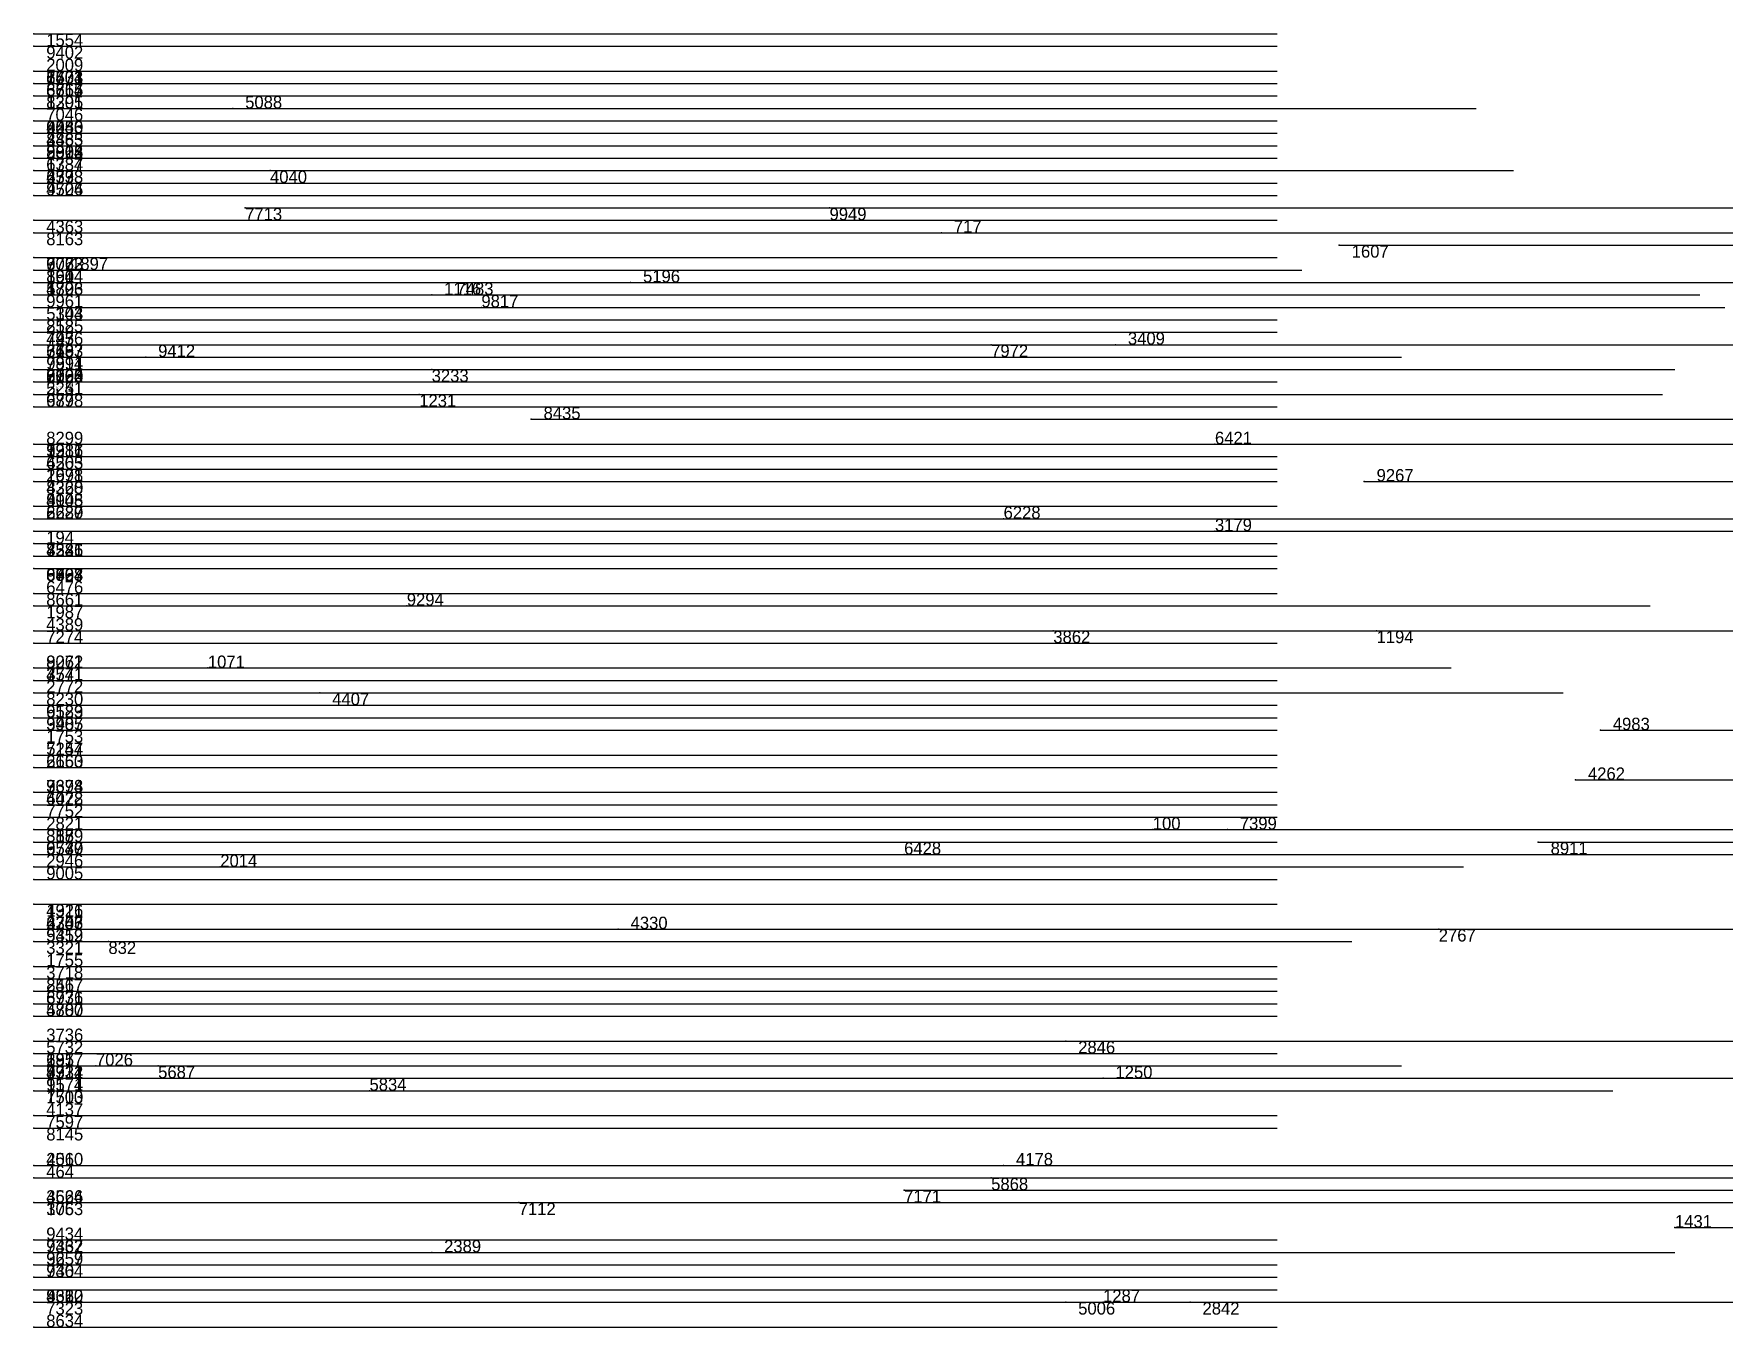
# Model space of a CAD drawing. Extents: x 0 to 1.1, y 0 to 1.
# Drawn here: x 0 to 0.136, y 0.5 to 0.604 of the extents above; entities that cross this region are included whole.
import ezdxf

# ---------------------------------------------------------------- set-up
doc = ezdxf.new("R2010")
doc.units = 0
for name, color, linetype in [('Normals', 1, 'CONTINUOUS'), ('Source_points', 5, 'CONTINUOUS'), ('Text', 3, 'CONTINUOUS')]:
    doc.layers.add(name, color=color, linetype=linetype)

msp = doc.modelspace()

# ---------------------------------------------------------------- linework, layer by layer
at = {"layer": 'Normals', "color": 1}
for p, q in [((0, 0.604, 0.521), (0.1, 0.604, 0.521)), ((0, 0.603, 0.286), (0.1, 0.603, 0.286)), ((0, 0.601, 0.16), (0.1, 0.601, 0.16)), ((0, 0.6, 0.233), (0.1, 0.6, 0.233)), ((0, 0.6, 0.081), (0.1, 0.6, 0.081)), ((0, 0.6, 0.468), (0.1, 0.6, 0.468)), ((0, 0.6, 0.635), (0.1, 0.6, 0.635)), ((0, 0.6, 0.078), (0.1, 0.6, 0.078)), ((0, 0.6, 0.034), (0.1, 0.6, 0.034)), ((0, 0.599, 0.842), (0.1, 0.599, 0.842)), ((0, 0.599, 0.163), (0.1, 0.599, 0.163)), ((0, 0.598, 0.091), (0.1, 0.598, 0.091)), ((0, 0.598, 0.356), (0.1, 0.598, 0.356)), ((0, 0.597, 0.241), (0.1, 0.597, 0.241)), ((0, 0.597, 0.83), (0.1, 0.597, 0.83)), ((0.016, 0.598, 1), (0.116, 0.598, 1)), ((0, 0.596, 0.34), (0.1, 0.596, 0.34)), ((0, 0.596, 0.514), (0.1, 0.596, 0.514)), ((0, 0.596, 0.712), (0.1, 0.596, 0.712)), ((0, 0.596, 0.347), (0.1, 0.596, 0.347)), ((0, 0.595, 0.872), (0.1, 0.595, 0.872)), ((0, 0.595, 0.061), (0.1, 0.595, 0.061)), ((0, 0.594, 0.62), (0.1, 0.594, 0.62)), ((0, 0.594, 0.165), (0.1, 0.594, 0.165)), ((0, 0.594, 0.858), (0.1, 0.594, 0.858)), ((0, 0.594, 0.257), (0.1, 0.594, 0.257)), ((0, 0.594, 0.633), (0.1, 0.594, 0.633)), ((0, 0.593, 0.788), (0.1, 0.593, 0.788)), ((0.019, 0.593), (0.119, 0.593)), ((0, 0.592, 0.382), (0.1, 0.592, 0.382)), ((0, 0.592, 0.595), (0.1, 0.592, 0.595)), ((0, 0.592, 0.863), (0.1, 0.592, 0.863)), ((0, 0.591, 0.436), (0.1, 0.591, 0.436)), ((0, 0.589, 0.135), (0.1, 0.589, 0.135)), ((0.017, 0.59, 1), (0.117, 0.59, 1)), ((0.064, 0.59), (0.164, 0.59)), ((0, 0.588, 0.817), (0.1, 0.588, 0.817)), ((0.073, 0.588, 1), (0.173, 0.588, 1)), ((0, 0.586, 0.149), (0.1, 0.586, 0.149)), ((0.105, 0.587, 1), (0.205, 0.587, 1)), ((0, 0.585, 0.826), (0.1, 0.585, 0.826)), ((0, 0.585, 0.984), (0.1, 0.585, 0.984)), ((0, 0.585, 0.062), (0.1, 0.585, 0.062)), ((0, 0.585, 0.376), (0.1, 0.585, 0.376)), ((0.002, 0.585), (0.102, 0.585)), ((0, 0.584, 0.988), (0.1, 0.584, 0.988)), ((0, 0.584, 0.43), (0.1, 0.584, 0.43)), ((0.048, 0.584, 1), (0.148, 0.584, 1)), ((0, 0.583, 0.357), (0.1, 0.583, 0.357)), ((0, 0.583, 0.312), (0.1, 0.583, 0.312)), ((0, 0.582, 0.281), (0.1, 0.582, 0.281)), ((0, 0.582, 0.492), (0.1, 0.582, 0.492)), ((0.032, 0.583), (0.132, 0.583)), ((0.034, 0.583), (0.134, 0.583)), ((0.036, 0.582), (0.136, 0.582)), ((0, 0.581, 0.999), (0.1, 0.581, 0.999)), ((0, 0.581, 0.462), (0.1, 0.581, 0.462)), ((0, 0.58, 0.978), (0.1, 0.58, 0.978)), ((0, 0.58, 0.138), (0.1, 0.58, 0.138)), ((0, 0.58, 0.795), (0.1, 0.58, 0.795)), ((0, 0.579, 0.775), (0.1, 0.579, 0.775)), ((0, 0.579, 0.274), (0.1, 0.579, 0.274)), ((0, 0.578, 0.538), (0.1, 0.578, 0.538)), ((0, 0.578, 0.332), (0.1, 0.578, 0.332)), ((0, 0.578, 0.172), (0.1, 0.578, 0.172)), ((0, 0.578, 0.289), (0.1, 0.578, 0.289)), ((0.009, 0.578), (0.11, 0.578)), ((0.077, 0.579), (0.177, 0.579)), ((0.087, 0.579), (0.187, 0.579)), ((0, 0.577, 0.133), (0.1, 0.577, 0.133)), ((0, 0.577, 0.483), (0.1, 0.577, 0.483)), ((0, 0.577, 0.057), (0.1, 0.577, 0.057)), ((0, 0.577, 0.338), (0.1, 0.577, 0.338)), ((0, 0.577, 0.942), (0.1, 0.577, 0.942)), ((0.032, 0.577), (0.132, 0.577)), ((0, 0.576, 0.659), (0.1, 0.576, 0.659)), ((0, 0.576, 0.043), (0.1, 0.576, 0.043)), ((0, 0.576, 0.963), (0.1, 0.576, 0.963)), ((0, 0.576, 0.956), (0.1, 0.576, 0.956)), ((0, 0.576, 0.088), (0.1, 0.576, 0.088)), ((0, 0.576, 0.477), (0.1, 0.576, 0.477)), ((0, 0.576, 0.58), (0.1, 0.576, 0.58)), ((0, 0.575, 0.004), (0.1, 0.575, 0.004)), ((0, 0.575, 0.936), (0.1, 0.575, 0.936)), ((0, 0.574, 0.592), (0.1, 0.574, 0.592)), ((0.031, 0.575, 1), (0.131, 0.575, 1)), ((0.04, 0.573, 1), (0.14, 0.573, 1)), ((0, 0.571, 0.756), (0.1, 0.571, 0.756)), ((0, 0.571, 0.392), (0.1, 0.571, 0.392)), ((0, 0.57, 0.246), (0.1, 0.57, 0.246)), ((0, 0.57, 0.472), (0.1, 0.57, 0.472)), ((0, 0.57, 0.275), (0.1, 0.57, 0.275)), ((0, 0.57, 0.782), (0.1, 0.57, 0.782)), ((0.095, 0.571, 1), (0.195, 0.571, 1)), ((0, 0.569, 0.413), (0.1, 0.569, 0.413)), ((0, 0.568, 0.62), (0.1, 0.568, 0.62)), ((0, 0.568, 0.619), (0.1, 0.568, 0.619)), ((0, 0.568, 0.707), (0.1, 0.568, 0.707)), ((0, 0.568, 0.08), (0.1, 0.568, 0.08)), ((0.107, 0.568, 1), (0.207, 0.568, 1)), ((0, 0.566, 0.281), (0.1, 0.566, 0.281)), ((0, 0.566, 0.175), (0.1, 0.566, 0.175)), ((0, 0.566, 0.031), (0.1, 0.566, 0.031)), ((0, 0.566, 0.975), (0.1, 0.566, 0.975)), ((0, 0.566, 0.062), (0.1, 0.566, 0.062)), ((0, 0.565, 0.299), (0.1, 0.565, 0.299)), ((0.078, 0.565), (0.178, 0.565)), ((0, 0.564, 0.75), (0.1, 0.564, 0.75)), ((0, 0.563, 0.645), (0.1, 0.563, 0.645)), ((0, 0.563, 0.302), (0.1, 0.563, 0.302)), ((0.095, 0.564, 1), (0.195, 0.564, 1)), ((0, 0.562, 0.159), (0.1, 0.562, 0.159)), ((0, 0.562, 0.775), (0.1, 0.562, 0.775)), ((0, 0.562, 0.705), (0.1, 0.562, 0.705)), ((0, 0.561, 0.395), (0.1, 0.561, 0.395)), ((0, 0.561, 0.369), (0.1, 0.561, 0.369)), ((0, 0.561, 0.175), (0.1, 0.561, 0.175)), ((0, 0.561, 0.043), (0.1, 0.561, 0.043)), ((0, 0.561, 0.866), (0.1, 0.561, 0.866)), ((0, 0.561, 0.208), (0.1, 0.561, 0.208)), ((0, 0.559, 0.257), (0.1, 0.559, 0.257)), ((0, 0.559, 0.23), (0.1, 0.559, 0.23)), ((0, 0.558, 0.956), (0.1, 0.558, 0.956)), ((0.03, 0.558, 1), (0.13, 0.558, 1)), ((0, 0.556, 0.954), (0.1, 0.556, 0.954)), ((0, 0.555, 0.256), (0.1, 0.555, 0.256)), ((0.082, 0.556), (0.182, 0.556)), ((0.108, 0.556), (0.208, 0.556)), ((0, 0.553, 0.781), (0.1, 0.553, 0.781)), ((0, 0.553, 0.469), (0.1, 0.553, 0.469)), ((0, 0.553, 0.885), (0.1, 0.553, 0.885)), ((0, 0.553, 0.594), (0.1, 0.553, 0.594)), ((0, 0.552, 0.314), (0.1, 0.552, 0.314)), ((0.014, 0.553, 1), (0.114, 0.553, 1)), ((0, 0.551, 0.421), (0.1, 0.551, 0.421)), ((0, 0.551, 0.943), (0.1, 0.551, 0.943)), ((0.023, 0.551, 1), (0.123, 0.551, 1)), ((0, 0.55, 0.59), (0.1, 0.55, 0.59)), ((0, 0.549, 0.827), (0.1, 0.549, 0.827)), ((0, 0.549, 0.95), (0.1, 0.549, 0.95)), ((0, 0.548, 0.495), (0.1, 0.548, 0.495)), ((0, 0.548, 0.592), (0.1, 0.548, 0.592)), ((0.126, 0.548), (0.226, 0.548)), ((0, 0.546, 0.903), (0.1, 0.546, 0.903)), ((0, 0.546, 0.049), (0.1, 0.546, 0.049)), ((0, 0.546, 0.17), (0.1, 0.546, 0.17)), ((0, 0.545, 0.363), (0.1, 0.545, 0.363)), ((0.124, 0.544, 1), (0.224, 0.544, 1)), ((0, 0.543, 0.545), (0.1, 0.543, 0.545)), ((0, 0.543, 0.772), (0.1, 0.543, 0.772)), ((0, 0.543, 0.553), (0.1, 0.543, 0.553)), ((0, 0.542, 0.787), (0.1, 0.542, 0.787)), ((0, 0.542, 0.477), (0.1, 0.542, 0.477)), ((0, 0.541, 0.749), (0.1, 0.541, 0.749)), ((0, 0.54, 0.29), (0.1, 0.54, 0.29)), ((0, 0.54, 0.303), (0.1, 0.54, 0.303)), ((0.09, 0.54, 1), (0.19, 0.54, 1)), ((0.096, 0.54), (0.196, 0.54)), ((0, 0.539, 0.056), (0.1, 0.539, 0.056)), ((0, 0.539, 0.554), (0.1, 0.539, 0.554)), ((0, 0.539, 0.519), (0.1, 0.539, 0.519)), ((0, 0.539, 0.473), (0.1, 0.539, 0.473)), ((0.121, 0.539, 1), (0.221, 0.539, 1)), ((0, 0.538, 0.561), (0.1, 0.538, 0.561)), ((0.07, 0.538, 1), (0.17, 0.538, 1)), ((0, 0.537, 0.455), (0.1, 0.537, 0.455)), ((0, 0.536, 0.331), (0.1, 0.536, 0.331)), ((0.015, 0.537, 1), (0.115, 0.537, 1)), ((0, 0.534, 0.914), (0.1, 0.534, 0.914)), ((0, 0.534, 0.478), (0.1, 0.534, 0.478)), ((0, 0.532, 0.733), (0.1, 0.532, 0.733)), ((0, 0.532, 0.041), (0.1, 0.532, 0.041)), ((0, 0.532, 0.231), (0.1, 0.532, 0.231)), ((0.047, 0.532), (0.147, 0.532)), ((0.113, 0.532), (0.213, 0.532)), ((0, 0.531, 0.845), (0.1, 0.531, 0.845)), ((0, 0.531, 0.535), (0.1, 0.531, 0.535)), ((0, 0.531, 0.513), (0.1, 0.531, 0.513)), ((0.006, 0.531, 1), (0.106, 0.531, 1)), ((0, 0.529, 0.012), (0.1, 0.529, 0.012)), ((0, 0.528, 0.47), (0.1, 0.528, 0.47)), ((0, 0.528, 0.708), (0.1, 0.528, 0.708)), ((0, 0.527, 0.63), (0.1, 0.527, 0.63)), ((0, 0.527, 0.196), (0.1, 0.527, 0.196)), ((0, 0.526, 0.126), (0.1, 0.526, 0.126)), ((0, 0.525, 0.66), (0.1, 0.525, 0.66)), ((0, 0.525, 0.518), (0.1, 0.525, 0.518)), ((0, 0.523, 0.59), (0.1, 0.523, 0.59)), ((0.083, 0.523), (0.183, 0.523)), ((0, 0.522, 0.394), (0.1, 0.522, 0.394)), ((0, 0.522, 0.143), (0.1, 0.522, 0.143)), ((0, 0.522, 0.756), (0.1, 0.522, 0.756)), ((0, 0.521, 0.515), (0.1, 0.521, 0.515)), ((0.005, 0.521, 1), (0.105, 0.521, 1)), ((0.01, 0.521, 1), (0.11, 0.521, 1)), ((0, 0.52, 0.044), (0.1, 0.52, 0.044)), ((0, 0.52, 0.608), (0.1, 0.52, 0.608)), ((0, 0.52, 0.775), (0.1, 0.52, 0.775)), ((0, 0.52, 0.98), (0.1, 0.52, 0.98)), ((0, 0.52, 0.632), (0.1, 0.52, 0.632)), ((0.086, 0.52), (0.186, 0.52)), ((0, 0.519, 0.658), (0.1, 0.519, 0.658)), ((0, 0.519, 0.248), (0.1, 0.519, 0.248)), ((0, 0.519, 0.944), (0.1, 0.519, 0.944)), ((0.027, 0.519), (0.127, 0.519)), ((0, 0.517, 0.968), (0.1, 0.517, 0.968)), ((0, 0.516, 0.523), (0.1, 0.516, 0.523)), ((0, 0.516, 0.092), (0.1, 0.516, 0.092)), ((0, 0.513, 0.038), (0.1, 0.513, 0.038)), ((0, 0.513, 0.492), (0.1, 0.513, 0.492)), ((0.078, 0.513), (0.178, 0.513)), ((0, 0.512, 0.754), (0.1, 0.512, 0.754)), ((0.077, 0.512), (0.177, 0.512)), ((0, 0.51, 0.343), (0.1, 0.51, 0.343)), ((0, 0.51, 0.138), (0.1, 0.51, 0.138)), ((0, 0.51, 0.591), (0.1, 0.51, 0.591)), ((0, 0.51, 0.586), (0.1, 0.51, 0.586)), ((0.039, 0.51, 1), (0.139, 0.51, 1)), ((0.07, 0.511), (0.17, 0.511)), ((0.132, 0.508, 1), (0.232, 0.508, 1)), ((0, 0.507, 0.545), (0.1, 0.507, 0.545)), ((0, 0.507, 0.166), (0.1, 0.507, 0.166)), ((0, 0.506, 0.797), (0.1, 0.506, 0.797)), ((0, 0.506, 0.004), (0.1, 0.506, 0.004)), ((0.032, 0.506, 1), (0.132, 0.506, 1)), ((0, 0.505, 0.963), (0.1, 0.505, 0.963)), ((0, 0.505, 0.473), (0.1, 0.505, 0.473)), ((0, 0.504, 0.327), (0.1, 0.504, 0.327)), ((0, 0.503, 0.664), (0.1, 0.503, 0.664)), ((0, 0.503, 0.392), (0.1, 0.503, 0.392)), ((0, 0.502, 0.312), (0.1, 0.502, 0.312)), ((0, 0.502, 0.2), (0.1, 0.502, 0.2)), ((0, 0.502, 0.771), (0.1, 0.502, 0.771)), ((0.083, 0.502), (0.183, 0.502)), ((0.086, 0.502), (0.186, 0.502)), ((0.093, 0.502, 1), (0.193, 0.502, 1)), ((0, 0.5, 0.333), (0.1, 0.5, 0.333))]:
    msp.add_line(p, q, dxfattribs=at)
at = {"layer": 'Source_points', "color": 5}
for p in [(0, 0.604, 0.521), (0, 0.603, 0.286), (0, 0.601, 0.16), (0, 0.6, 0.233), (0, 0.6, 0.081), (0, 0.6, 0.468), (0, 0.6, 0.635), (0, 0.6, 0.078), (0, 0.6, 0.034), (0, 0.599, 0.842), (0, 0.599, 0.163), (0, 0.598, 0.091), (0, 0.598, 0.356), (0, 0.597, 0.241), (0, 0.597, 0.83), (0.016, 0.598, 1), (0, 0.596, 0.34), (0, 0.596, 0.514), (0, 0.596, 0.712), (0, 0.596, 0.347), (0, 0.595, 0.872), (0, 0.595, 0.061), (0, 0.594, 0.62), (0, 0.594, 0.165), (0, 0.594, 0.858), (0, 0.594, 0.257), (0, 0.594, 0.633), (0, 0.593, 0.788), (0.019, 0.593), (0, 0.592, 0.382), (0, 0.592, 0.595), (0, 0.592, 0.863), (0, 0.591, 0.436), (0, 0.589, 0.135), (0.017, 0.59, 1), (0.064, 0.59), (0, 0.588, 0.817), (0.073, 0.588, 1), (0, 0.586, 0.149), (0.105, 0.587, 1), (0, 0.585, 0.826), (0, 0.585, 0.984), (0, 0.585, 0.062), (0, 0.585, 0.376), (0.002, 0.585), (0, 0.584, 0.988), (0, 0.584, 0.43), (0.048, 0.584, 1), (0, 0.583, 0.357), (0, 0.583, 0.312), (0, 0.582, 0.281), (0, 0.582, 0.492), (0.032, 0.583), (0.034, 0.583), (0.036, 0.582), (0, 0.581, 0.999), (0, 0.581, 0.462), (0, 0.58, 0.978), (0, 0.58, 0.138), (0, 0.58, 0.795), (0, 0.579, 0.775), (0, 0.579, 0.274), (0, 0.578, 0.538), (0, 0.578, 0.332), (0, 0.578, 0.172), (0, 0.578, 0.289), (0.009, 0.578), (0.077, 0.579), (0.087, 0.579), (0, 0.577, 0.133), (0, 0.577, 0.483), (0, 0.577, 0.057), (0, 0.577, 0.338), (0, 0.577, 0.942), (0.032, 0.577), (0, 0.576, 0.659), (0, 0.576, 0.043), (0, 0.576, 0.963), (0, 0.576, 0.956), (0, 0.576, 0.088), (0, 0.576, 0.477), (0, 0.576, 0.58), (0, 0.575, 0.004), (0, 0.575, 0.936), (0, 0.574, 0.592), (0.031, 0.575, 1), (0.04, 0.573, 1), (0, 0.571, 0.756), (0, 0.571, 0.392), (0, 0.57, 0.246), (0, 0.57, 0.472), (0, 0.57, 0.275), (0, 0.57, 0.782), (0.095, 0.571, 1), (0, 0.569, 0.413), (0, 0.568, 0.62), (0, 0.568, 0.619), (0, 0.568, 0.707), (0, 0.568, 0.08), (0.107, 0.568, 1), (0, 0.566, 0.281), (0, 0.566, 0.175), (0, 0.566, 0.031), (0, 0.566, 0.975), (0, 0.566, 0.062), (0, 0.565, 0.299), (0.078, 0.565), (0, 0.564, 0.75), (0, 0.563, 0.645), (0, 0.563, 0.302), (0.095, 0.564, 1), (0, 0.562, 0.159), (0, 0.562, 0.775), (0, 0.562, 0.705), (0, 0.561, 0.395), (0, 0.561, 0.369), (0, 0.561, 0.175), (0, 0.561, 0.043), (0, 0.561, 0.866), (0, 0.561, 0.208), (0, 0.559, 0.257), (0, 0.559, 0.23), (0, 0.558, 0.956), (0.03, 0.558, 1), (0, 0.556, 0.954), (0, 0.555, 0.256), (0.082, 0.556), (0.108, 0.556), (0, 0.553, 0.781), (0, 0.553, 0.469), (0, 0.553, 0.885), (0, 0.553, 0.594), (0, 0.552, 0.314), (0.014, 0.553, 1), (0, 0.551, 0.421), (0, 0.551, 0.943), (0.023, 0.551, 1), (0, 0.55, 0.59), (0, 0.549, 0.827), (0, 0.549, 0.95), (0, 0.548, 0.495), (0, 0.548, 0.592), (0.126, 0.548), (0, 0.546, 0.903), (0, 0.546, 0.049), (0, 0.546, 0.17), (0, 0.545, 0.363), (0.124, 0.544, 1), (0, 0.543, 0.545), (0, 0.543, 0.772), (0, 0.543, 0.553), (0, 0.542, 0.787), (0, 0.542, 0.477), (0, 0.541, 0.749), (0, 0.54, 0.29), (0, 0.54, 0.303), (0.09, 0.54, 1), (0.096, 0.54), (0, 0.539, 0.056), (0, 0.539, 0.554), (0, 0.539, 0.519), (0, 0.539, 0.473), (0.121, 0.539, 1), (0, 0.538, 0.561), (0.07, 0.538, 1), (0, 0.537, 0.455), (0, 0.536, 0.331), (0.015, 0.537, 1), (0, 0.534, 0.914), (0, 0.534, 0.478), (0, 0.532, 0.733), (0, 0.532, 0.041), (0, 0.532, 0.231), (0.047, 0.532), (0.113, 0.532), (0, 0.531, 0.845), (0, 0.531, 0.535), (0, 0.531, 0.513), (0.006, 0.531, 1), (0, 0.529, 0.012), (0, 0.528, 0.47), (0, 0.528, 0.708), (0, 0.527, 0.63), (0, 0.527, 0.196), (0, 0.526, 0.126), (0, 0.525, 0.66), (0, 0.525, 0.518), (0, 0.523, 0.59), (0.083, 0.523), (0, 0.522, 0.394), (0, 0.522, 0.143), (0, 0.522, 0.756), (0, 0.521, 0.515), (0.005, 0.521, 1), (0.01, 0.521, 1), (0, 0.52, 0.044), (0, 0.52, 0.608), (0, 0.52, 0.775), (0, 0.52, 0.98), (0, 0.52, 0.632), (0.086, 0.52), (0, 0.519, 0.658), (0, 0.519, 0.248), (0, 0.519, 0.944), (0.027, 0.519), (0, 0.517, 0.968), (0, 0.516, 0.523), (0, 0.516, 0.092), (0, 0.513, 0.038), (0, 0.513, 0.492), (0.078, 0.513), (0, 0.512, 0.754), (0.077, 0.512), (0, 0.51, 0.343), (0, 0.51, 0.138), (0, 0.51, 0.591), (0, 0.51, 0.586), (0.039, 0.51, 1), (0.07, 0.511), (0.132, 0.508, 1), (0, 0.507, 0.545), (0, 0.507, 0.166), (0, 0.506, 0.797), (0, 0.506, 0.004), (0.032, 0.506, 1), (0, 0.505, 0.963), (0, 0.505, 0.473), (0, 0.504, 0.327), (0, 0.503, 0.664), (0, 0.503, 0.392), (0, 0.502, 0.312), (0, 0.502, 0.2), (0, 0.502, 0.771), (0.083, 0.502), (0.086, 0.502), (0.093, 0.502, 1), (0, 0.5, 0.333)]:
    msp.add_point(p, dxfattribs=at)

# ---------------------------------------------------------------- texts
at = {"layer": 'Text', "color": 3}
for s, p in [('1554', (0.001, 0.603, 0.521)), ('9402', (0.001, 0.602, 0.286)), ('8603', (0.001, 0.6, 0.078)), ('2009', (0.001, 0.601, 0.16)), ('647', (0.001, 0.6, 0.233)), ('7531', (0.001, 0.6, 0.635)), ('1774', (0.001, 0.6, 0.081)), ('3765', (0.001, 0.599, 0.468)), ('8654', (0.001, 0.599, 0.034)), ('6817', (0.001, 0.599, 0.163)), ('8201', (0.001, 0.598, 0.356)), ('1395', (0.001, 0.598, 0.842)), ('5088', (0.017, 0.598, 1)), ('40', (0.001, 0.596, 0.34)), ('9440', (0.001, 0.596, 0.347)), ('7046', (0.001, 0.597, 0.091)), ('2553', (0.001, 0.596, 0.241)), ('6286', (0.001, 0.596, 0.83)), ('4483', (0.001, 0.595, 0.061)), ('8365', (0.001, 0.595, 0.712)), ('286', (0.001, 0.595, 0.514)), ('5865', (0.001, 0.594, 0.165)), ('8022', (0.001, 0.594, 0.257)), ('9914', (0.001, 0.594, 0.633)), ('2303', (0.001, 0.594, 0.872)), ('4778', (0.001, 0.592, 0.788)), ('6387', (0.001, 0.593, 0.858)), ('2593', (0.001, 0.592, 0.382)), ('6338', (0.001, 0.592, 0.863)), ('1734', (0.001, 0.593, 0.62)), ('4040', (0.019, 0.592)), ('4506', (0.001, 0.591, 0.595)), ('9724', (0.001, 0.591, 0.436)), ('4363', (0.001, 0.588, 0.135)), ('7713', (0.017, 0.589, 1)), ('9949', (0.064, 0.589)), ('717', (0.074, 0.588, 1)), ('8163', (0.001, 0.587, 0.817)), ('9023', (0.001, 0.585, 0.376)), ('606', (0.001, 0.585, 0.149)), ('7772', (0.001, 0.585, 0.062)), ('1897', (0.003, 0.585)), ('1607', (0.106, 0.586, 1)), ('3604', (0.001, 0.584, 0.43)), ('854', (0.001, 0.584, 0.984)), ('191', (0.001, 0.584, 0.826)), ('5196', (0.049, 0.584, 1)), ('4793', (0.001, 0.583, 0.357)), ('5803', (0.001, 0.583, 0.312)), ('1726', (0.001, 0.583, 0.988)), ('1116', (0.033, 0.583)), ('7483', (0.034, 0.583)), ('5103', (0.001, 0.581, 0.462)), ('5344', (0.001, 0.581, 0.281)), ('9961', (0.001, 0.582, 0.492)), ('9817', (0.036, 0.582)), ('8125', (0.001, 0.58, 0.795)), ('258', (0.001, 0.58, 0.999)), ('445', (0.001, 0.579, 0.775)), ('723', (0.001, 0.579, 0.978)), ('7976', (0.001, 0.579, 0.138)), ('3409', (0.088, 0.579)), ('363', (0.001, 0.578, 0.538)), ('3487', (0.001, 0.578, 0.274)), ('5763', (0.001, 0.578, 0.332)), ('9891', (0.001, 0.577, 0.942)), ('6793', (0.001, 0.578, 0.172)), ('7193', (0.001, 0.578, 0.289)), ('7914', (0.001, 0.577, 0.483)), ('9412', (0.01, 0.578)), ('7972', (0.077, 0.578)), ('3995', (0.001, 0.576, 0.133)), ('5190', (0.001, 0.576, 0.963)), ('8565', (0.001, 0.576, 0.057)), ('9633', (0.001, 0.576, 0.338)), ('2525', (0.001, 0.576, 0.659)), ('6734', (0.001, 0.576, 0.088)), ('6906', (0.001, 0.576, 0.477)), ('7002', (0.001, 0.576, 0.58)), ('3233', (0.032, 0.576)), ('5251', (0.001, 0.575, 0.956)), ('5548', (0.001, 0.575, 0.936)), ('2628', (0.001, 0.575, 0.043)), ('9778', (0.001, 0.574, 0.592)), ('689', (0.001, 0.574, 0.004)), ('1231', (0.031, 0.574, 1)), ('8435', (0.041, 0.573, 1)), ('8299', (0.001, 0.571, 0.392)), ('6421', (0.095, 0.571, 1)), ('4205', (0.001, 0.569, 0.246)), ('5287', (0.001, 0.57, 0.472)), ('9281', (0.001, 0.57, 0.782)), ('7316', (0.001, 0.57, 0.275)), ('6563', (0.001, 0.569, 0.413)), ('1917', (0.001, 0.57, 0.756)), ('2971', (0.001, 0.568, 0.619)), ('1698', (0.001, 0.568, 0.62)), ('9267', (0.108, 0.568, 1)), ('4268', (0.001, 0.567, 0.707)), ('4008', (0.001, 0.566, 0.281)), ('5145', (0.001, 0.566, 0.175)), ('8320', (0.001, 0.567, 0.08)), ('9903', (0.001, 0.566, 0.062)), ('8620', (0.001, 0.565, 0.975)), ('2287', (0.001, 0.565, 0.299)), ('6289', (0.001, 0.565, 0.031)), ('6228', (0.078, 0.565)), ('3179', (0.095, 0.564, 1)), ('4281', (0.001, 0.562, 0.705)), ('3325', (0.001, 0.562, 0.775)), ('834', (0.001, 0.562, 0.159)), ('7536', (0.001, 0.562, 0.645)), ('7545', (0.001, 0.562, 0.302)), ('194', (0.001, 0.563, 0.75)), ('5607', (0.001, 0.56, 0.369)), ('933', (0.001, 0.56, 0.395)), ('8303', (0.001, 0.56, 0.043)), ('9423', (0.001, 0.56, 0.866)), ('9798', (0.001, 0.56, 0.208)), ('6964', (0.001, 0.56, 0.175)), ('8661', (0.001, 0.558, 0.23)), ('6476', (0.001, 0.559, 0.257)), ('9294', (0.03, 0.558, 1)), ('1987', (0.001, 0.557, 0.956)), ('4389', (0.001, 0.556, 0.954)), ('7274', (0.001, 0.555, 0.256)), ('3862', (0.082, 0.555)), ('1194', (0.108, 0.555)), ('8271', (0.001, 0.553, 0.885)), ('9062', (0.001, 0.553, 0.594)), ('1071', (0.014, 0.553, 1)), ('454', (0.001, 0.552, 0.781)), ('3571', (0.001, 0.552, 0.314)), ('7741', (0.001, 0.552, 0.469)), ('2772', (0.001, 0.551, 0.421)), ('8230', (0.001, 0.55, 0.943)), ('4407', (0.024, 0.55, 1)), ('9523', (0.001, 0.549, 0.95)), ('6189', (0.001, 0.549, 0.59)), ('3907', (0.001, 0.548, 0.592)), ('9485', (0.001, 0.548, 0.827)), ('1753', (0.001, 0.547, 0.495)), ('4983', (0.127, 0.548)), ('5247', (0.001, 0.546, 0.049)), ('7154', (0.001, 0.546, 0.17)), ('2160', (0.001, 0.545, 0.903)), ('6653', (0.001, 0.545, 0.363)), ('3694', (0.001, 0.543, 0.545)), ('9373', (0.001, 0.543, 0.553)), ('7378', (0.001, 0.543, 0.772)), ('4262', (0.125, 0.544, 1)), ('4078', (0.001, 0.542, 0.787)), ('6422', (0.001, 0.542, 0.477)), ('7752', (0.001, 0.541, 0.749)), ('3159', (0.001, 0.539, 0.303)), ('888', (0.001, 0.539, 0.056)), ('8579', (0.001, 0.539, 0.519)), ('2821', (0.001, 0.54, 0.29)), ('100', (0.09, 0.54, 1)), ('7399', (0.097, 0.54)), ('3577', (0.001, 0.538, 0.561)), ('9739', (0.001, 0.538, 0.473)), ('6740', (0.001, 0.538, 0.554)), ('6428', (0.07, 0.538, 1)), ('8911', (0.122, 0.538, 1)), ('2946', (0.001, 0.537, 0.455)), ('2014', (0.015, 0.537, 1)), ('9005', (0.001, 0.536, 0.331)), ('4921', (0.001, 0.533, 0.478)), ('4247', (0.001, 0.532, 0.041)), ('2756', (0.001, 0.532, 0.733)), ('6303', (0.001, 0.532, 0.231)), ('1316', (0.001, 0.533, 0.914)), ('4330', (0.048, 0.532)), ('5312', (0.001, 0.531, 0.535)), ('9459', (0.001, 0.531, 0.513)), ('2767', (0.113, 0.531)), ('3321', (0.001, 0.53, 0.845)), ('832', (0.006, 0.53, 1)), ('3718', (0.001, 0.528, 0.708)), ('1755', (0.001, 0.529, 0.012)), ('8417', (0.001, 0.527, 0.63)), ('2567', (0.001, 0.527, 0.47)), ('8736', (0.001, 0.526, 0.196)), ('6971', (0.001, 0.526, 0.126)), ('4700', (0.001, 0.525, 0.66)), ('5887', (0.001, 0.525, 0.518)), ('3736', (0.001, 0.523, 0.59)), ('5732', (0.001, 0.522, 0.756)), ('2846', (0.084, 0.522)), ('4724', (0.001, 0.52, 0.608)), ('5311', (0.001, 0.52, 0.775)), ('992', (0.001, 0.52, 0.044)), ('2977', (0.001, 0.521, 0.143)), ('6357', (0.001, 0.521, 0.515)), ('7732', (0.001, 0.52, 0.98)), ('1817', (0.001, 0.521, 0.394)), ('7026', (0.005, 0.521, 1)), ('5687', (0.01, 0.52, 1)), ('1250', (0.087, 0.52)), ('9174', (0.001, 0.519, 0.632)), ('1571', (0.001, 0.519, 0.658)), ('5834', (0.027, 0.519)), ('4137', (0.001, 0.517, 0.968)), ('7500', (0.001, 0.518, 0.944)), ('1713', (0.001, 0.518, 0.248)), ('7597', (0.001, 0.516, 0.523)), ('8145', (0.001, 0.515, 0.092)), ('456', (0.001, 0.513, 0.038)), ('2010', (0.001, 0.513, 0.492)), ('4178', (0.079, 0.513)), ('464', (0.001, 0.512, 0.754)), ('5868', (0.077, 0.511)), ('4624', (0.001, 0.51, 0.586)), ('3566', (0.001, 0.51, 0.591)), ('3053', (0.001, 0.509, 0.138)), ('1763', (0.001, 0.509, 0.343)), ('7112', (0.039, 0.509, 1)), ('7171', (0.07, 0.51)), ('1431', (0.132, 0.508, 1)), ('9434', (0.001, 0.507, 0.166)), ('3257', (0.001, 0.505, 0.797)), ('9337', (0.001, 0.506, 0.004)), ('9659', (0.001, 0.505, 0.473)), ('7462', (0.001, 0.506, 0.545)), ('2389', (0.033, 0.506, 1)), ('9364', (0.001, 0.504, 0.327)), ('7404', (0.001, 0.504, 0.963)), ('4620', (0.001, 0.502, 0.392)), ('5662', (0.001, 0.502, 0.312)), ('931', (0.001, 0.502, 0.664)), ('9352', (0.001, 0.502, 0.771)), ('7323', (0.001, 0.501, 0.2)), ('5006', (0.084, 0.501)), ('1287', (0.086, 0.502)), ('2842', (0.094, 0.501, 1)), ('8634', (0.001, 0.5, 0.333))]:
    msp.add_text(s, height=0.001, dxfattribs=at).set_placement(p)

doc.saveas('drawing.dxf')
